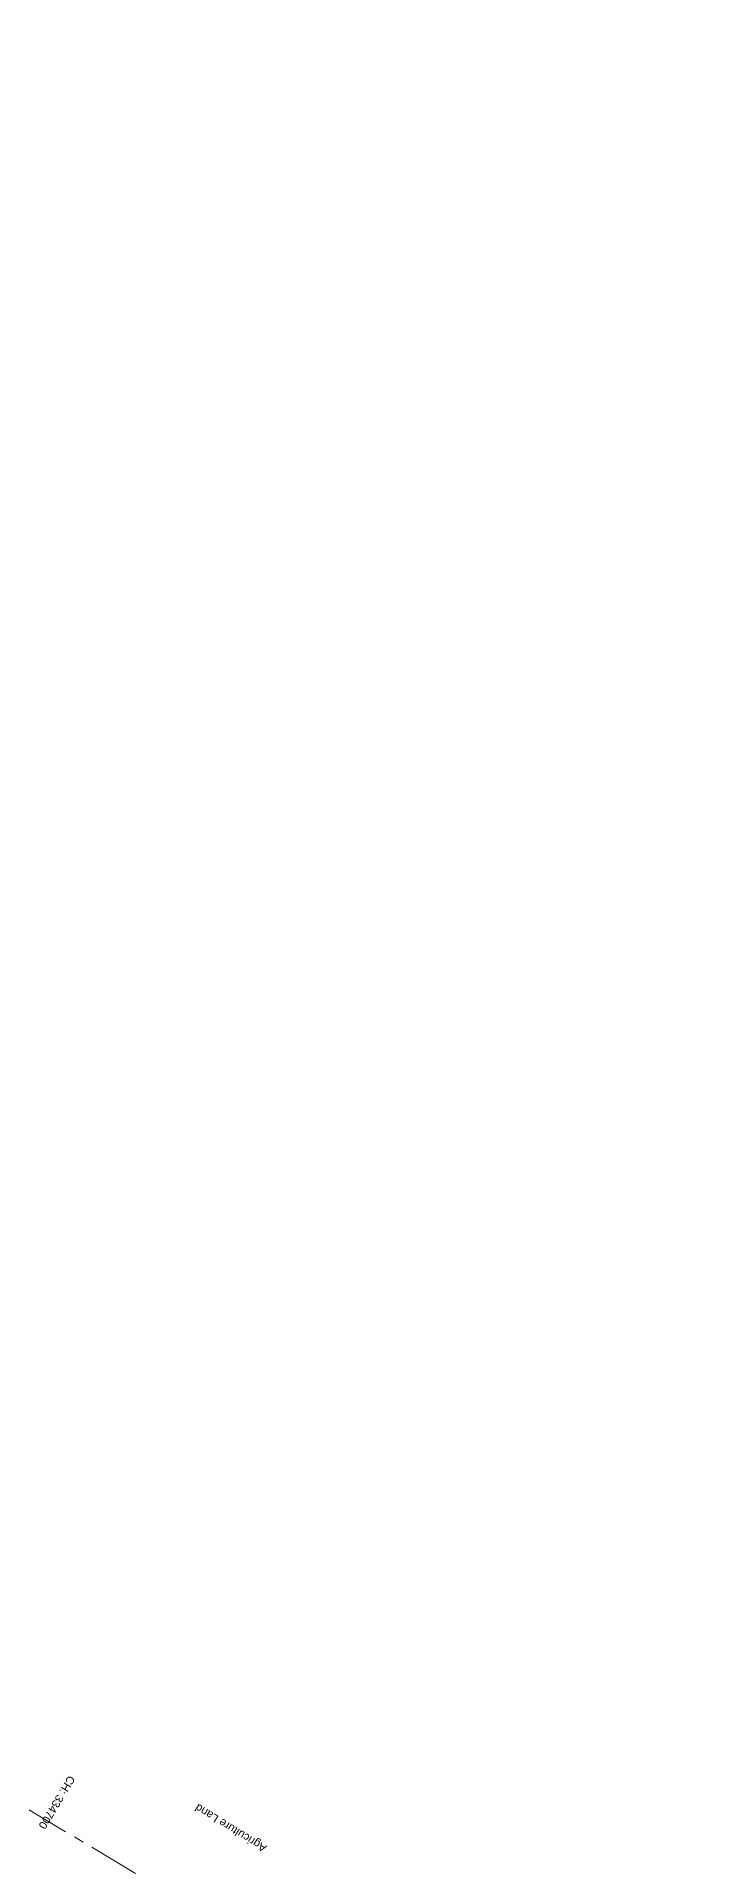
# Model space of a CAD drawing. Header units: metres. Extents: x 610236 to 616721, y 3398253 to 3402120.
# Drawn here: x 615818 to 616023, y 3398799 to 3399371 of the extents above; entities that cross this region are included whole.
import ezdxf

# ---------------------------------------------------------------- set-up
doc = ezdxf.new("R2010")
doc.units = ezdxf.units.M
doc.header["$MEASUREMENT"] = 0
doc.linetypes.add('CENTER', pattern=[50.8, 31.75, -6.35, 6.35, -6.35])
for name, color, linetype, lineweight in [('Existing Chainage', 7, 'Continuous', 0), ('Existing Railway Boundary', 7, 'CENTER', 0), ('Side Details', 251, 'Continuous', 0)]:
    doc.layers.add(name, color=color, linetype=linetype, lineweight=lineweight)
doc.styles.get("Standard").update_dxf_attribs({"font": 'arial.ttf'})
doc.styles.add('Style-Arial', font='arial.ttf')

msp = doc.modelspace()

# ---------------------------------------------------------------- linework, layer by layer
at = {"layer": 'Existing Railway Boundary', "ltscale": 0.5, "flags": 128}
msp.add_lwpolyline([(610348.171, 3402084.315), (610412.243, 3402047.407), (610816.4467, 3401806.0872), (610824.2343, 3401812.7137), (610961.1072, 3401721.668), (611001.8155, 3401693.5189), (611045.0981, 3401670.4754), (611172.8748, 3401594.2137), (611349.6069, 3401487.2448), (611525.6631, 3401378.4058), (611706.9713, 3401269.4918), (611862.7799, 3401176.1735), (611885.0197, 3401162.1783), (612031.1961, 3401075.6032), (612070.3216, 3401050.9396), (612243.7727, 3400946.4383), (612421.3412, 3400839.8744), (612607.2871, 3400728.8405), (612953.7211, 3400520.993), (613470.9913, 3400226.4951), (614012.4958, 3399887.3788), (614055.8113, 3399861.1262), (614186.33, 3399782.2122), (614439.2886, 3399631.6413), (615179.9123, 3399187.498), (615599.3011, 3398933.023), (615641.8291, 3398908.118), (615684.1749, 3398882.805), (615727.8421, 3398857.148), (615771.2115, 3398833.042), (615810.7222, 3398819.967), (615849.5142, 3398796.835), (615894.7969, 3398769.958), (615937.4983, 3398743.942), (615981.9902, 3398717.098), (616022.8552, 3398694.4624)], dxfattribs=at)

# ---------------------------------------------------------------- texts
at = {"layer": 'Existing Chainage', "lineweight": 0, "insert": (615819.5288, 3398811.4047), "char_height": 2.5, "attachment_point": 6, "rotation": 239.090969, "line_spacing_factor": 0.6, "style": 'Style-Arial'}
msp.add_mtext('CH: 334700', dxfattribs=at)
at = {"layer": 'Side Details'}
msp.add_text('Agriculture Land', height=2.5, rotation=148.32304, dxfattribs=at).set_placement((615890.0881, 3398805.7316))

doc.saveas('drawing.dxf')
